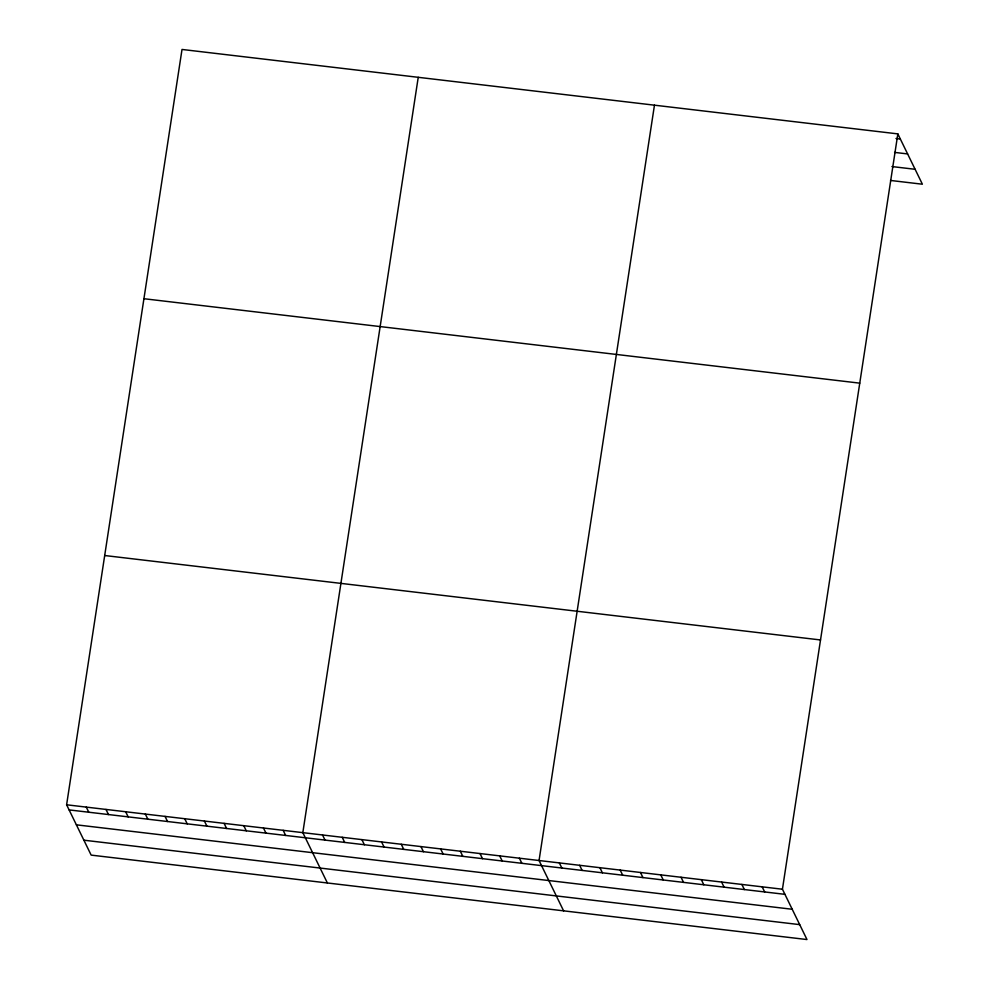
<?xml version="1.0" encoding="UTF-8"?>
<svg xmlns="http://www.w3.org/2000/svg" width="989" height="989" viewBox="0 0 989 989"><rect width="100%" height="100%" fill="white"/><g stroke="black" fill="none" stroke-linecap="round" stroke-linejoin="round"><path stroke-width="1.48" d="M897.839 133.886L782.435 889.222L806.987 939.55L91.161 855.114L66.609 804.786L182.013 49.45L897.839 133.886L922.391 184.214L890.52 180.455M418.236 77.315L302.832 832.651L327.384 882.979M654.458 105.18L539.054 860.517L563.606 910.844M895.997 138.497L900.336 139.004M894.575 152.393L907.618 153.925M891.93 166.56L915.109 169.292M143.924 298.715L859.762 383.151M104.698 555.521L820.524 639.957M66.609 804.786L782.435 889.222M69.106 809.904L784.945 894.34M76.388 824.826L792.214 909.262M83.88 840.193L799.705 924.628M762.16 886.824L764.658 891.954M741.874 884.438L744.371 889.556M721.599 882.04L724.096 887.17M701.312 879.654L703.809 884.772M681.025 877.255L683.535 882.386M660.751 874.869L663.248 879.987M640.464 872.471L642.961 877.602M620.19 870.085L622.687 875.203M599.903 867.687L602.4 872.817M579.628 865.301L582.125 870.419M559.341 862.903L561.839 868.033M519.373 858.192L521.871 863.31M499.692 855.868L502.189 860.986M479.999 853.544L482.496 858.675M460.318 851.22L462.815 856.35M440.637 848.908L443.134 854.026M420.943 846.584L423.44 851.702M401.262 844.26L403.759 849.378M381.581 841.936L384.078 847.054M361.887 839.612L364.385 844.742M342.206 837.3L344.704 842.418M322.525 834.976L325.022 840.094M283.151 830.327L285.648 835.445M263.47 828.003L265.967 833.121M243.776 825.679L246.273 830.809M224.095 823.367L226.592 828.485M204.402 821.043L206.911 826.161M184.72 818.719L187.218 823.837M165.039 816.395L167.537 821.513M145.346 814.071L147.856 819.201M125.665 811.746L128.162 816.877M105.984 809.435L108.481 814.553M86.29 807.111L88.787 812.229"/></g></svg>
